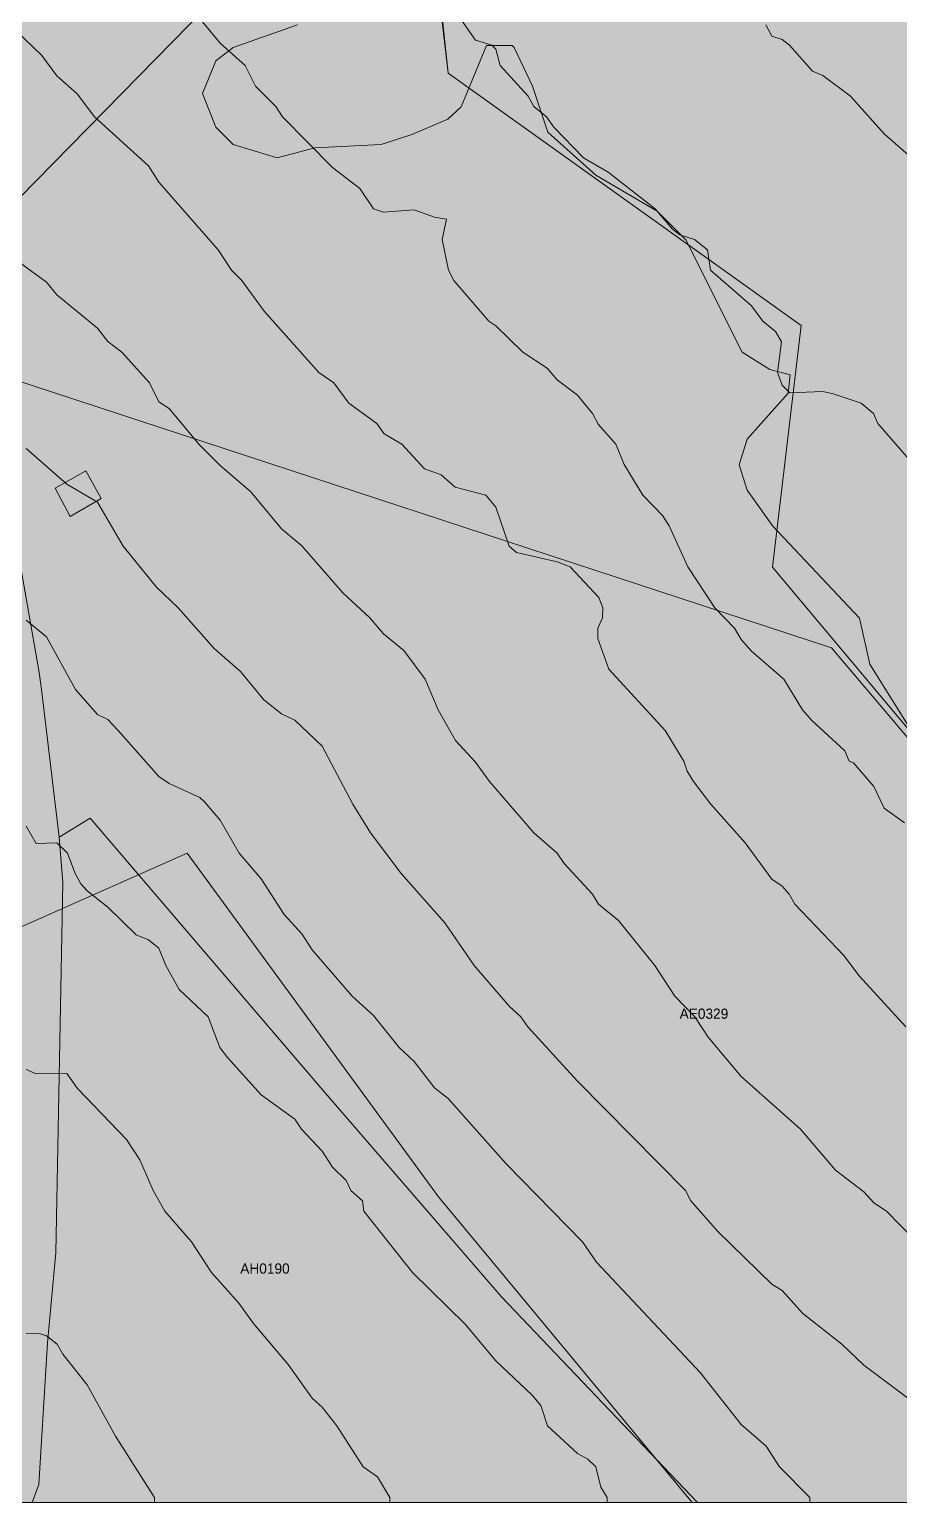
# Model space of a CAD drawing. Header units: metres. Extents: x -2 to 1006, y 0 to 685.
# Drawn here: x 478.6 to 563.8, y 0 to 144 of the extents above; entities that cross this region are included whole.
import ezdxf

# ---------------------------------------------------------------- set-up
doc = ezdxf.new("R2010")
doc.units = ezdxf.units.M
doc.header["$MEASUREMENT"] = 0
for name, color, linetype, lineweight, true_color in [('TPX_BATIMENTS', 7, 'CONTINUOUS', 0, 0x000000), ('TPX_BATIMENTS_POCHAGE', 7, 'CONTINUOUS', 0, 0xf0f0f0), ('TPX_CADASTRES', 7, 'CONTINUOUS', 0, 0x646464), ('TPX_CADASTRES_TEXTE', 7, 'CONTINUOUS', 0, 0x000000), ('TPX_CADRE_PROJET', 7, 'CONTINUOUS', 0, 0x000000), ('TPX_RELIEF_COURBES_NIVEAU', 7, 'CONTINUOUS', 0, 0x969696), ('TPX_VEGETATION_ESPACES_VERTS', 7, 'CONTINUOUS', 0, 0x58ba48), ('TPX_VEGETATION_ESPACES_VERTS_POCHAGES', 7, 'CONTINUOUS', 0, 0x58ba48), ('TPX_VEGETATION_STRATE_ARBORESCENTE', 7, 'CONTINUOUS', 0, 0x008000), ('TPX_VEGETATION_STRATE_ARBORESCENTE_POCHAGES', 7, 'CONTINUOUS', 0, 0x008000)]:
    doc.layers.add(name, color=color, linetype=linetype, lineweight=lineweight, true_color=true_color)

msp = doc.modelspace()

# ---------------------------------------------------------------- hatches: boundary and pattern name
at = {"layer": 'TPX_BATIMENTS_POCHAGE'}
msp.add_hatch(color=256, dxfattribs=at).paths.add_polyline_path([(484.14, 100.89), (481.15, 99.2), (482.62, 96.41), (485.66, 98.17), (484.14, 100.89)])
at = {"layer": 'TPX_VEGETATION_ESPACES_VERTS_POCHAGES'}
for points in [[(0, 255.19), (0, 0), (225.53, 0), (315.91, 111.08), (344.78, 95.56), (367.42, 79.7), (388.34, 56.52), (417.55, 8.45), (405.87, 0), (633.3, 0), (588.93, 46.63), (551.32, 91.45), (554.14, 115.08), (519.6, 139.75), (517.36, 161.09), (516.4, 167.07), (501.95, 169.27), (491.82, 178.52), (461.67, 217.94), (442.11, 271.92), (433.21, 290.6), (535.93, 360.64), (554.9, 392.36), (589.03, 344.92), (635.54, 289.98), (643.33, 298.17), (592.88, 365.15), (571.34, 393.97), (586.04, 429.37), (625.83, 425.98), (647.66, 420.78), (648.83, 423.16), (621.09, 436.74), (582.62, 446.34), (550.07, 394.31), (542.32, 397.57), (524.17, 367.48), (516.68, 371.84), (509.03, 362.66), (497.96, 358.02), (486.58, 351.4), (478.77, 343.06), (461.87, 334.18), (426.38, 305.81), (413.54, 310.63), (399.53, 317.24), (394.84, 320.94), (377.6, 313.24), (353.54, 322.46), (319.46, 359.77), (310.11, 370.02), (347.15, 430.95), (332.14, 445.33), (298.15, 457.73), (325.35, 506.85), (287.71, 521.13), (321.95, 582.69), (205.61, 631.12), (185.9, 637.57), (178.2, 608.7), (147.73, 639.64), (135.94, 609.02), (124.95, 574.71), (137.41, 562.87), (151.99, 603.12), (171.88, 595.94), (190.97, 584.03), (186.14, 568.34), (192.96, 565.91), (189.71, 555.55), (212.15, 547.7), (218.82, 552.48), (214.96, 558.43), (197.36, 566.43), (205.73, 591.31), (217.2, 583.68), (244.07, 571.45), (236.04, 550.11), (223.49, 550.99), (233.47, 543.61), (224.09, 517.26), (182.13, 522.94), (186.45, 534.03), (194.44, 539.41), (189.75, 548.74), (181.25, 554.64), (169.49, 513.75), (267.47, 507.28), (253.01, 433.38), (178.57, 449.88), (170.26, 439.95), (249.47, 415.98), (252.96, 413.33), (274.19, 399.19), (229.84, 282.22), (241.14, 270.89), (284.41, 262.44), (281.42, 256.76), (195.4, 277.7), (207.31, 321.12), (216.77, 344.18), (215.76, 358.83), (236.63, 394.83), (158.16, 424.65), (147.72, 401.2), (106.04, 418.19), (111.04, 459.57), (118.66, 488.19), (127.08, 519.72), (134.57, 557.51), (122.94, 568), (107.51, 536.57), (80.28, 535.81), (72.63, 435.02), (19.36, 459.82), (10.75, 440.65), (6.8, 431.86), (48.39, 397.3), (44.99, 356.67), (21.64, 251.05), (0, 255.19)], [(629.3, 284.15), (516.4, 167.07), (519.6, 139.75), (554.14, 115.08), (551.32, 91.45), (588.93, 46.63), (633.3, 0), (675.87, 0), (754.15, 75.8), (800.4, 29.52), (819.79, 58.05), (833.21, 92.62), (800.3, 149.32), (749.9, 134.72), (743.39, 184.22), (736.62, 189.21), (732.08, 186.93), (704.58, 170.42), (674.56, 203.67), (654.84, 225.15), (637.29, 244.41), (652.01, 259.57), (629.3, 284.15)]]:
    msp.add_hatch(color=256, dxfattribs=at).paths.add_polyline_path(points)
at = {"layer": 'TPX_VEGETATION_STRATE_ARBORESCENTE_POCHAGES'}
for points in [[(312.86, 234.28), (307.66, 195.48), (321.96, 173.48), (358.16, 185.18), (380.16, 205.88), (398.26, 176.08), (387.96, 148.88), (345.26, 108.78), (351.66, 99.78), (394.36, 116.58), (412.56, 100.98), (396.96, 67.38), (386.36, 50.58), (388.06, 49.78), (389.36, 48.48), (396.36, 33.48), (400.16, 27.18), (431.96, 33.78), (470.76, 53.18), (494.06, 63.48), (518.66, 29.88), (543.49, 0), (639.85, 0), (632.06, 6.78), (626.06, 14.28), (622.86, 13.48), (619.56, 14.78), (605.86, 27.48), (604.86, 30.48), (599.86, 34.48), (596.36, 35.98), (597.06, 43.98), (595.86, 46.48), (585.86, 59.48), (576.06, 70.28), (571.06, 70.78), (565.86, 73.98), (560.86, 81.98), (559.86, 86.48), (551.36, 95.48), (548.86, 98.98), (548.06, 101.48), (548.86, 103.98), (552.86, 108.48), (553.06, 110.28), (551.06, 110.78), (548.36, 112.48), (542.86, 123.48), (540.06, 126.28), (534.06, 129.78), (529.36, 133.98), (527.86, 138.48), (526.06, 142.28), (525.86, 142.48), (523.36, 142.48), (520.86, 136.48), (519.56, 135.28), (516.06, 133.78), (513.06, 132.78), (506.56, 132.48), (502.86, 131.48), (498.56, 132.78), (496.86, 134.48), (495.56, 137.78), (496.86, 140.98), (498.56, 142.28), (504.86, 144.48), (507.06, 150.48), (509.06, 163.28), (501.06, 164.78), (499.36, 165.98), (498.36, 168.98), (497.86, 173.48), (492.36, 178.48), (491.86, 179.48), (490.06, 178.98), (487.06, 179.78), (486.06, 180.28), (482.86, 183.48), (481.56, 186.98), (482.86, 192.48), (478.86, 196.48), (476.86, 201.48), (475.56, 202.48), (470.06, 203.28), (468.86, 204.48), (465.86, 210.48), (461.56, 210.78), (459.36, 212.98), (458.56, 215.28), (460.06, 219.98), (458.36, 225.48), (456.56, 232.98), (457.36, 235.48), (459.06, 238.48), (459.06, 244.48), (456.86, 256.48), (455.56, 257.48), (451.56, 258.28), (448.86, 263.48), (445.36, 265.98), (444.06, 269.78), (445.06, 272.98), (440.06, 283.28), (437.36, 285.98), (436.56, 288.28), (423.96, 298.98), (415.56, 298.78), (397.06, 301.78), (393.06, 302.78), (392.06, 303.28), (390.86, 304.98), (390.06, 307.28), (398.86, 318.48), (400.86, 323.48), (415.06, 338.28), (421.86, 343.48), (422.86, 345.48), (423.06, 348.28), (422.86, 348.48), (420.56, 349.48), (407.36, 342.48), (404.56, 339.28), (401.56, 338.48), (392.06, 341.28), (390.36, 339.48), (388.86, 334.48), (384.06, 332.28), (381.36, 329.48), (381.36, 325.48), (383.06, 321.28), (381.36, 315.48), (379.56, 314.28), (377.36, 313.48), (348.06, 318.78), (346.16, 320.68), (327.06, 313.28), (318.06, 286.08), (320.26, 284.88), (334.86, 276.98), (337.46, 260.18), (312.86, 234.28)], [(431.96, 33.78), (400.16, 27.18), (411.56, 8.28), (410.36, 4.98), (406.06, 1.28), (404.27, 0), (543.49, 0), (518.66, 29.88), (494.06, 63.48), (470.76, 53.18), (431.96, 33.78)]]:
    msp.add_hatch(color=256, dxfattribs=at).paths.add_polyline_path(points)

# ---------------------------------------------------------------- linework, layer by layer
at = {"layer": 'TPX_BATIMENTS', "elevation": 0.04}
msp.add_lwpolyline([(484.14, 100.89), (481.15, 99.2), (482.62, 96.41), (485.66, 98.17)], close=True, dxfattribs=at)
at = {"layer": 'TPX_CADASTRES', "elevation": 0.02}
msp.add_lwpolyline([(431.91, 288.11), (431.96, 287.51), (432.05, 286.91), (432.15, 286.31), (432.3, 285.72), (432.46, 285.13), (432.67, 284.56), (432.88, 284), (433.14, 283.45), (442.68, 255.86), (446.78, 244.83), (447.77, 240.95), (459.59, 189.96), (464.33, 169.78), (472.62, 122.46), (497.64, 147.99), (527.99, 179.21), (561.96, 214.26), (616.4, 270.29)], dxfattribs=at)
for points in [[(497.64, 147.99), (472.62, 122.46), (474.59, 110.62), (557.12, 83.56), (574.01, 63.66), (582.04, 54.18), (588.67, 46.58), (738.37, 174.82), (735.56, 194.96), (731.52, 186.31), (704.73, 170.21), (654.88, 225.13), (637.31, 244.51), (651.86, 259.39), (629.55, 283.82), (616.4, 270.29), (561.96, 214.26), (527.99, 179.21)], [(557.12, 83.56), (474.59, 110.62), (477.53, 92.9), (479.58, 81.16), (479.8, 79.5), (481.53, 65.05), (484.56, 66.91), (507.52, 40.1), (524.83, 20.12), (544, 0), (633.14, 0), (593.82, 40.39), (588.67, 46.58), (582.04, 54.18), (574.01, 63.66)], [(479.54, 1.78), (478.91, 0), (544, 0), (524.83, 20.12), (507.52, 40.1), (484.56, 66.91), (481.53, 65.05), (481.89, 60.59), (481.21, 24.42), (480.39, 15.62)]]:
    msp.add_lwpolyline(points, close=True, dxfattribs=at)
at = {"layer": 'TPX_CADRE_PROJET', "elevation": 0}
msp.add_lwpolyline([(0, 0), (1001.58, 0), (1001.58, 682.98), (0, 682.98)], close=True, dxfattribs=at)
at = {"layer": 'TPX_RELIEF_COURBES_NIVEAU', "elevation": 0.05}
for points in [[(564.26, 66.45), (562.26, 67.91), (561.26, 70.03), (559.26, 72.34), (558.83, 72.5), (558.41, 73.5), (555.15, 76.5), (554.26, 77.5), (552.46, 80.5), (549.27, 83.25), (548.27, 84.38), (547.62, 85.5), (545.71, 87.5), (543.06, 91.5), (541.23, 95.5), (540.58, 96.5), (538.64, 98.5), (536.83, 101.5), (536.01, 103.5), (534.27, 105.44), (533.71, 106.5), (532.27, 108.28), (530.28, 109.79), (529.28, 110.92), (526.92, 112.5), (524.28, 115.05), (523.59, 115.5), (520.15, 119.5), (519.65, 120.5), (519.01, 123.5), (519.45, 125.5), (518.28, 125.69), (516.28, 126.41), (513.28, 126.18), (512.28, 126.5), (510.97, 128.5), (508.28, 130.54), (503.39, 135.5), (502.74, 136.5), (500.74, 138.5), (499.74, 140.5), (497.29, 142.7), (494.12, 146.5)], [(565.12, 101.5), (561.65, 105.5), (561.21, 106.5), (560.01, 107.5), (557.26, 108.4), (556.26, 108.64), (553.04, 108.5), (552.27, 109.27), (551.84, 110.5), (552.21, 113.5), (551.64, 114.5), (550.38, 115.5), (549.27, 117), (545.27, 120.5), (544.97, 122.5), (543.72, 123.5), (542.27, 123.97), (541.56, 124.5), (539.87, 126.5), (535.27, 130.08), (532.85, 131.5), (529.94, 134.5), (529.21, 135.5), (528, 136.5), (527.43, 137.5), (524.7, 140.5), (524.28, 142.1), (523.88, 142.5), (522.28, 143), (520.28, 145.83)], [(568.36, 128.5), (562.26, 133.83), (558.97, 137.5), (556.26, 139.54), (555.26, 139.95), (552.99, 142.5), (552.27, 143.07), (551.27, 143.37), (550.67, 144.5)], [(564.38, 46.5), (559.8, 51.5), (558.3, 53.5), (553.53, 58.5), (552.98, 59.5), (552.27, 60.27), (551.27, 60.94), (548.67, 64.5), (545.27, 68.32), (543.62, 70.5), (542.98, 71.5), (542.66, 72.5), (540.85, 75.5), (535.31, 81.5), (534.24, 84.5), (534.24, 85.5), (534.69, 86.5), (534.73, 87.5), (534.35, 88.5), (531.54, 91.5), (530.28, 91.98), (526.28, 92.9), (525.57, 93.5), (524.28, 97.32), (523.28, 98.5), (520.28, 99.28), (518.92, 100.5), (517.28, 101.07), (515.08, 103.5), (513.35, 104.5), (512.62, 105.5), (509.87, 107.5), (508.4, 109.5), (506.94, 110.5), (501.61, 116.5), (499.42, 119.5), (498.39, 120.5), (497.09, 122.5), (491.29, 129.12), (490.29, 130.71), (485, 135.5), (483.3, 137.73), (481.3, 139.5), (479.86, 141.5), (477.3, 143.94)], [(565.26, 25.66), (562.48, 28.5), (561.26, 29.29), (560.26, 30.39), (557.5, 32.5), (554.07, 36.5), (548.27, 41.66), (545.03, 45.5), (543.73, 47.5), (541.79, 49.5), (539.82, 52.5), (536.27, 56.91), (534.31, 58.5), (533.73, 59.5), (530.96, 62.5), (530.28, 63.5), (527.97, 65.5), (523.64, 70.5), (522.28, 72.41), (520.32, 74.5), (518.61, 77.5), (517.34, 80.5), (515.28, 83.32), (513.28, 84.94), (511.95, 86.5), (509.28, 88.94), (505.29, 93.56), (503.29, 95.22), (500.29, 98.84), (497.29, 101.4), (495.2, 103.5), (492.29, 106.98), (491.29, 107.64), (490.39, 109.5), (487.66, 112.5), (486.29, 113.54), (485.29, 114.84), (481.3, 118.1), (480.3, 119.32), (477.3, 121.5)], [(567.26, 8.22), (560.26, 13.44), (558.11, 15.5), (554.31, 18.5), (552.27, 20.72), (551.27, 21.36), (546, 26.5), (543.35, 29.5), (542.81, 30.5), (532.27, 41.21), (527.41, 46.5), (526.71, 47.5), (525.6, 48.5), (522.16, 52.5), (519.28, 56.69), (515.01, 61.5), (512.01, 65.5), (510.28, 68.3), (507.28, 73.97), (504.6, 76.5), (503.29, 77.12), (501.58, 78.5), (499.29, 81.25), (496.71, 83.5), (493.19, 87.5), (491.05, 89.5), (487.79, 93.5), (485.29, 97.83), (482.3, 99.57), (478.3, 103.08)], [(555, 0), (555, 0.5), (552.01, 3.5), (550.71, 5.5), (548.27, 7.64), (544.27, 12.72), (534.12, 23.5), (532.74, 25.5), (525.28, 33.12), (519.6, 39.5), (518.28, 40.56), (516.28, 43.14), (514.82, 44.5), (512.28, 47.62), (510.22, 49.5), (506.29, 54.03), (505.29, 55.62), (503.57, 57.5), (501.29, 60.98), (499.16, 63.5), (497.29, 66.72), (495.75, 68.5), (495.29, 68.93), (492.29, 70.3), (491.29, 71), (487.29, 75.53), (486.29, 76.55), (485.29, 77.04), (483.13, 79.5), (480.3, 84.65), (478.3, 86.28)], [(535.16, 0), (535.16, 0.5), (534.53, 1.5), (534.04, 3.5), (533.27, 4.24), (532.27, 4.81), (529.31, 7.5), (528.68, 9.5), (527.83, 10.5), (524.28, 13.85), (521.28, 17.43), (516.1, 22.5), (511.34, 28.5), (511.22, 29.5), (510.08, 30.5), (509.61, 31.5), (508.28, 32.8), (507.28, 34.37), (505.25, 36.5), (504.61, 37.5), (501.29, 39.85), (498.01, 43.5), (497.25, 44.5), (496.13, 47.5), (493.29, 50.15), (491.97, 52.5), (491.29, 54.2), (490.29, 55.02), (489.07, 55.5), (486.29, 58.22), (484.29, 59.82), (483.66, 60.5), (483.11, 61.5), (482.34, 63.5), (481.3, 64.5), (479.3, 64.45), (478.3, 66.14)], [(513.91, 0), (513.91, 0.5), (512.7, 2.5), (511.28, 3.5), (508.72, 7.5), (507.28, 9.32), (506.29, 10.22), (503.96, 13.5), (500.55, 17.5), (499.13, 19.5), (496.45, 22.5), (494.48, 25.5), (491.87, 28.5), (490.73, 30.5), (489.44, 33.5), (488.12, 35.5), (483.34, 40.5), (482.3, 41.95), (479.3, 41.91), (478.3, 42.33)], [(490.86, 0), (490.86, 0.5), (487.05, 6.5), (484.29, 11.5), (481.9, 14.5), (481.33, 15.5), (480.3, 16.3), (479.73, 16.5), (478.3, 16.56)]]:
    msp.add_lwpolyline(points, dxfattribs=at)
at = {"layer": 'TPX_VEGETATION_ESPACES_VERTS', "elevation": 0}
for points in [[(588.93, 46.63), (551.32, 91.45), (554.14, 115.08), (519.6, 139.75), (517.36, 161.09), (516.4, 167.07), (501.95, 169.27), (491.82, 178.52), (461.67, 217.94), (442.11, 271.92), (433.21, 290.6), (535.93, 360.64), (554.9, 392.36), (589.03, 344.92)], [(44.99, 356.67), (21.64, 251.05), (0, 255.19), (0, 0), (225.53, 0), (315.91, 111.08), (344.78, 95.56), (367.42, 79.7), (388.34, 56.52), (417.55, 8.45), (405.87, 0), (633.3, 0)]]:
    msp.add_lwpolyline(points, dxfattribs=at)
msp.add_lwpolyline([(629.3, 284.15), (516.4, 167.07), (519.6, 139.75), (554.14, 115.08), (551.32, 91.45), (588.93, 46.63), (633.3, 0), (675.87, 0), (754.15, 75.8), (800.4, 29.52), (819.79, 58.05), (833.21, 92.62), (800.3, 149.32), (749.9, 134.72), (743.39, 184.22), (736.62, 189.21), (732.08, 186.93), (704.58, 170.42), (674.56, 203.67), (654.84, 225.15), (637.29, 244.41), (652.01, 259.57)], close=True, dxfattribs=at)
at = {"layer": 'TPX_VEGETATION_STRATE_ARBORESCENTE', "elevation": 0.01}
for points in [[(321.96, 173.48), (358.16, 185.18), (380.16, 205.88), (398.26, 176.08), (387.96, 148.88), (345.26, 108.78), (351.66, 99.78), (394.36, 116.58), (412.56, 100.98), (396.96, 67.38), (386.36, 50.58), (388.06, 49.78), (389.36, 48.48), (396.36, 33.48), (400.16, 27.18), (431.96, 33.78), (470.76, 53.18), (494.06, 63.48), (518.66, 29.88), (543.49, 0), (639.85, 0)], [(565.86, 73.98), (560.86, 81.98), (559.86, 86.48), (551.36, 95.48), (548.86, 98.98), (548.06, 101.48), (548.86, 103.98), (552.86, 108.48), (553.06, 110.28), (551.06, 110.78), (548.36, 112.48), (542.86, 123.48), (540.06, 126.28), (534.06, 129.78), (529.36, 133.98), (527.86, 138.48), (526.06, 142.28), (525.86, 142.48), (523.36, 142.48), (520.86, 136.48), (519.56, 135.28), (516.06, 133.78), (513.06, 132.78), (506.56, 132.48), (502.86, 131.48), (498.56, 132.78), (496.86, 134.48), (495.56, 137.78), (496.86, 140.98), (498.56, 142.28), (504.86, 144.48)]]:
    msp.add_lwpolyline(points, dxfattribs=at)
msp.add_lwpolyline([(431.96, 33.78), (400.16, 27.18), (411.56, 8.28), (410.36, 4.98), (406.06, 1.28), (404.27, 0), (543.49, 0), (518.66, 29.88), (494.06, 63.48), (470.76, 53.18)], close=True, dxfattribs=at)

# ---------------------------------------------------------------- texts
at = {"layer": 'TPX_CADASTRES_TEXTE'}
for s, p in [('AE0329', (542.25, 47.3, 0.02)), ('AH0190', (499.26, 22.38, 0.02))]:
    msp.add_text(s, height=1, dxfattribs=at).set_placement(p)

doc.saveas('drawing.dxf')
